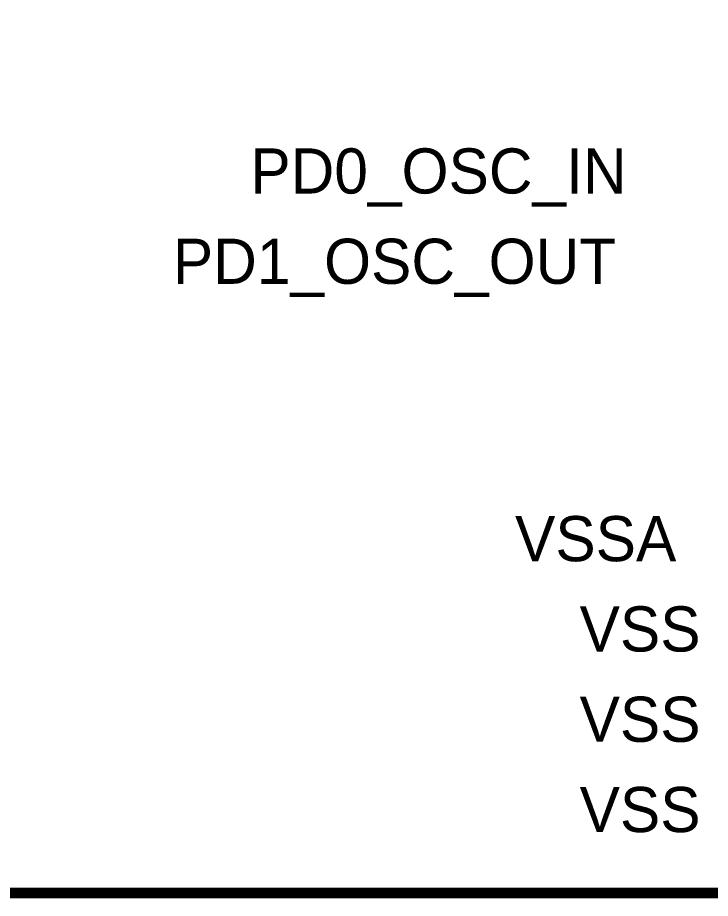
# Model space of a CAD drawing. Header units: millimetres. Extents: x 0 to 19, y 0 to 9.5.
# Drawn here: x 11.353 to 12.112, y 4.794 to 5.76 of the extents above; entities that cross this region are included whole.
import ezdxf

# ---------------------------------------------------------------- set-up
doc = ezdxf.new("R2010")
doc.units = ezdxf.units.MM
doc.header["$MEASUREMENT"] = 0
doc.layers.add('Sheet', color=255, linetype='Continuous')

msp = doc.modelspace()

# ---------------------------------------------------------------- linework, layer by layer
at = {"layer": 'Sheet'}
for points, const_width in [([(10.6004, 8.29968), (12.20039, 8.29968), (12.20039, 4.79996), (10.6004, 4.79996), (10.6004, 8.29968)], 0.0118), ([(10.6004, 8.29968), (10.6004, 4.79996), (12.20039, 4.79996), (12.20039, 8.29968), (10.6004, 8.29968), (10.6004, 8.29968)], 0.0039)]:
    msp.add_lwpolyline(points, close=True, dxfattribs=dict(at, const_width=const_width))

# ---------------------------------------------------------------- texts
for s, p in [('PD0_OSC_IN', (11.60797, 5.56701)), ('PD1_OSC_OUT', (11.52308, 5.46798)), ('VSSA', (11.89799, 5.16381)), ('VSS', (11.96873, 5.06478)), ('VSS', (11.96873, 4.96575)), ('VSS', (11.96873, 4.86672))]:
    msp.add_text(s, height=0.049516, dxfattribs=at).set_placement(p)

doc.saveas('drawing.dxf')
